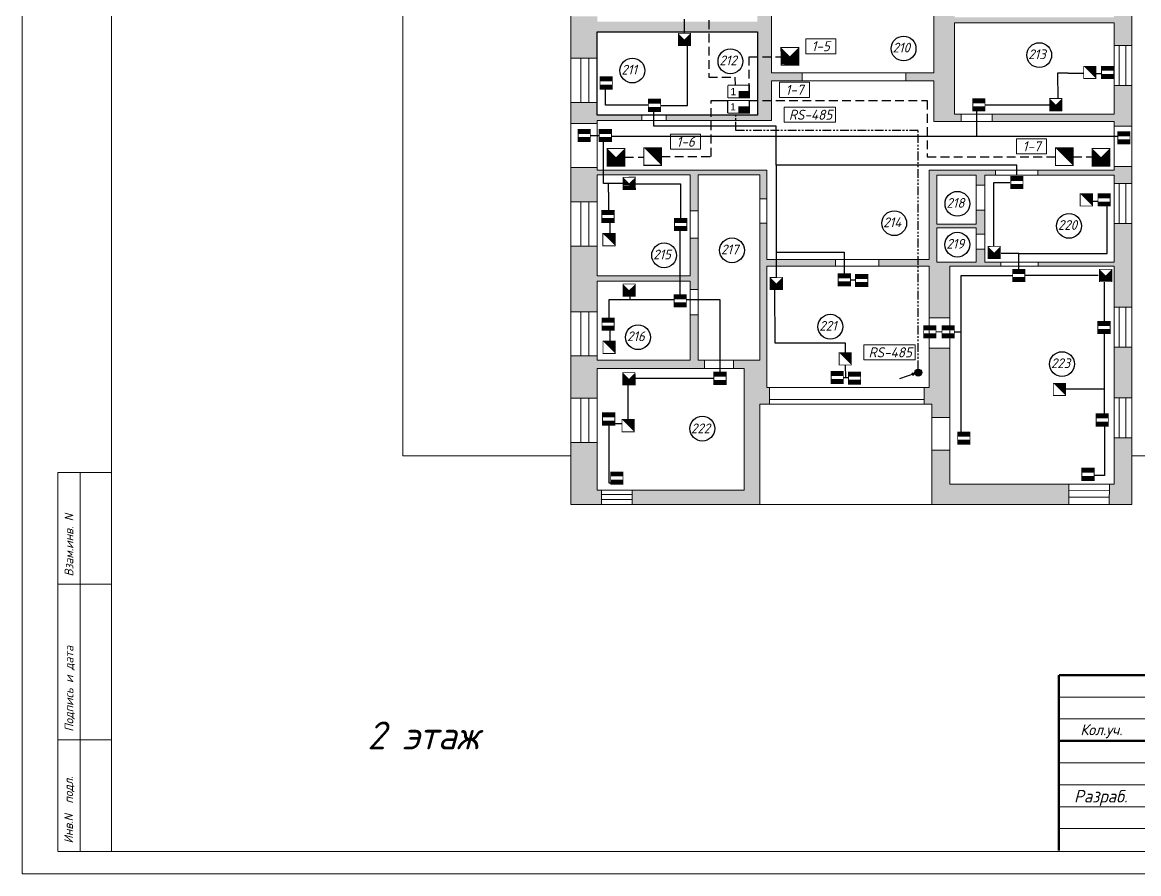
# Model space of a CAD drawing. Header units: inches. Extents: x 846 to 2125, y 393 to 1751.
# Drawn here: x 846.3 to 926.5, y 1159.3 to 1220.5 of the extents above; entities that cross this region are included whole.
import ezdxf

# ---------------------------------------------------------------- set-up
doc = ezdxf.new("R2010")
doc.units = ezdxf.units.IN
doc.header["$MEASUREMENT"] = 0
for name, pattern in [('Caddy_Solid', [0]), ('HIDDEN2', [4.7625, 3.175, -1.5875]), ('PHANTOM2', [1.25, 0.625, -0.125, 0.125, -0.125, 0.125, -0.125])]:
    doc.linetypes.add(name, pattern=pattern)
doc.layers.get('0').transparency = 0.7
for name, color, linetype in [('BLK_12_THHN', 9, 'Continuous'), ('DESC', 7, 'Continuous'), ('LINK', 9, 'Continuous')]:
    doc.layers.add(name, color=color, linetype=linetype)
doc.styles.get("Standard").update_dxf_attribs({"font": 'GOST_Common Italic_0.ttf'})

# ---------------------------------------------------------------- blocks, each defined once
blk = doc.blocks.new('Объем')
at = {"const_width": 0.2}
blk.add_lwpolyline([(0, 0), (0, 3), (3, 3), (3, 0)], close=True, dxfattribs=at)
for points in [[(0.21, 2.94), (0.21, 0.09)], [(0.41, 2.94), (0.41, 0.09)], [(0.61, 2.94), (0.61, 0.09)], [(0.8, 2.94), (0.8, 0.09)], [(1.01, 2.94), (1.01, 0.09)], [(1.21, 2.94), (1.21, 0.09)], [(1.39, 1.52), (2.81, 2.97)], [(1.39, 2.94), (1.39, 0.09)], [(1.56, 2.93), (1.56, 1.76)], [(1.76, 2.94), (1.76, 1.94)], [(1.94, 2.95), (1.94, 2.15)], [(2.13, 2.93), (2.13, 2.33)], [(2.3, 2.93), (2.3, 2.52)], [(2.49, 2.94), (2.49, 2.7)], [(1.39, 1.48), (2.82, 0.03)], [(1.56, 0.09), (1.56, 1.25)], [(1.74, 0.06), (1.74, 1.05)], [(1.94, 0.06), (1.94, 0.87)], [(2.13, 0.05), (2.13, 0.66)], [(2.31, 0.06), (2.31, 0.48)], [(2.49, 0.07), (2.49, 0.29)]]:
    blk.add_lwpolyline(points, dxfattribs=at)
blk = doc.blocks.new('Звуковой')
blk.add_lwpolyline([(0.1, 2.9, 0, 4, 0), (1.5, 1.51, 4, 4, 0)], format="xyseb")
at = {"const_width": 0.2}
blk.add_lwpolyline([(0, 0), (0, 3), (3, 3), (3, 0)], close=True, dxfattribs=at)

msp = doc.modelspace()

# ---------------------------------------------------------------- hatches: boundary and pattern name
at = {"layer": 'BLK_12_THHN'}
h = msp.add_hatch(color=0, dxfattribs=at)
h.dxf.hatch_style = 1
h.paths.add_polyline_path([(910.914, 1195.327, 1), (910.416, 1195.327, 1)])
h = msp.add_hatch(color=0, dxfattribs=at)
h.dxf.hatch_style = 1
h.paths.add_polyline_path([(910.426, 1195.257), (910.254, 1195.198), (910.281, 1195.113)])
h.paths.add_polyline_path([(910.229, 1195.275), (910.254, 1195.198), (910.426, 1195.257)])
at = {"layer": 'DESC', "lineweight": 15}
h = msp.add_hatch(color=0, dxfattribs=at)
h.dxf.hatch_style = 1
h.paths.add_polyline_path([(923.836, 1216.782), (923.836, 1216.454), (924.718, 1216.454), (924.718, 1216.782)])
h.paths.add_polyline_path([(924.718, 1217.009), (924.718, 1217.336), (923.836, 1217.336), (923.836, 1217.009)])
h = msp.add_hatch(color=0, dxfattribs=at)
h.dxf.hatch_style = 1
h.paths.add_polyline_path([(887.794, 1216.019), (887.794, 1215.692), (888.676, 1215.692), (888.676, 1216.019)])
h.paths.add_polyline_path([(888.676, 1216.247), (888.676, 1216.574), (887.794, 1216.574), (887.794, 1216.247)])
h = msp.add_hatch(color=0, dxfattribs=at)
h.dxf.hatch_style = 1
h.paths.add_polyline_path([(891.268, 1214.42), (891.268, 1214.092), (892.15, 1214.092), (892.15, 1214.42)])
h.paths.add_polyline_path([(892.15, 1214.647), (892.15, 1214.974), (891.268, 1214.974), (891.268, 1214.647)])
at = {"layer": 'DESC'}
for points in [[(897.757, 1215.518), (897.757, 1215.063), (898.538, 1215.063), (898.538, 1215.518)], [(897.743, 1214.423), (897.743, 1213.968), (898.524, 1213.968), (898.524, 1214.423)]]:
    msp.add_hatch(color=0, dxfattribs=at).paths.add_polyline_path(points)
at = {"layer": 'DESC', "lineweight": 15}
h = msp.add_hatch(color=0, dxfattribs=at)
h.dxf.hatch_style = 1
h.paths.add_polyline_path([(914.582, 1214.454), (914.582, 1214.127), (915.464, 1214.127), (915.464, 1214.454)])
h.paths.add_polyline_path([(915.464, 1214.682), (915.464, 1215.009), (914.582, 1215.009), (914.582, 1214.682)])
h = msp.add_hatch(color=0, dxfattribs=at)
h.dxf.hatch_style = 1
h.paths.add_polyline_path([(886.214, 1212.244), (886.214, 1211.916), (887.096, 1211.916), (887.096, 1212.244)])
h.paths.add_polyline_path([(887.096, 1212.471), (887.096, 1212.798), (886.214, 1212.798), (886.214, 1212.471)])
h = msp.add_hatch(color=0, dxfattribs=at)
h.dxf.hatch_style = 1
h.paths.add_polyline_path([(887.729, 1212.244), (887.729, 1211.916), (888.611, 1211.916), (888.611, 1212.244)])
h.paths.add_polyline_path([(888.611, 1212.471), (888.611, 1212.798), (887.729, 1212.798), (887.729, 1212.471)])
h = msp.add_hatch(color=0, dxfattribs=at)
h.dxf.hatch_style = 1
h.paths.add_polyline_path([(925.006, 1212.086), (925.006, 1211.758), (925.888, 1211.758), (925.888, 1212.086)])
h.paths.add_polyline_path([(925.888, 1212.313), (925.888, 1212.64), (925.006, 1212.64), (925.006, 1212.313)])
h = msp.add_hatch(color=0, dxfattribs=at)
h.dxf.hatch_style = 1
h.paths.add_polyline_path([(917.312, 1208.877), (917.312, 1208.55), (918.194, 1208.55), (918.194, 1208.877)])
h.paths.add_polyline_path([(918.194, 1209.105), (918.194, 1209.432), (917.312, 1209.432), (917.312, 1209.105)])
h = msp.add_hatch(color=0, dxfattribs=at)
h.dxf.hatch_style = 1
h.paths.add_polyline_path([(923.578, 1207.619), (923.578, 1207.292), (924.46, 1207.292), (924.46, 1207.619)])
h.paths.add_polyline_path([(924.46, 1207.846), (924.46, 1208.173), (923.578, 1208.173), (923.578, 1207.846)])
h = msp.add_hatch(color=0, dxfattribs=at)
h.dxf.hatch_style = 1
h.paths.add_polyline_path([(887.922, 1206.427), (887.922, 1206.1), (888.804, 1206.1), (888.804, 1206.427)])
h.paths.add_polyline_path([(888.804, 1206.655), (888.804, 1206.982), (887.922, 1206.982), (887.922, 1206.655)])
h = msp.add_hatch(color=0, dxfattribs=at)
h.dxf.hatch_style = 1
h.paths.add_polyline_path([(893.143, 1205.859), (893.143, 1205.531), (894.025, 1205.531), (894.025, 1205.859)])
h.paths.add_polyline_path([(894.025, 1206.086), (894.025, 1206.413), (893.143, 1206.413), (893.143, 1206.086)])
h = msp.add_hatch(color=0, dxfattribs=at)
h.dxf.hatch_style = 1
h.paths.add_polyline_path([(904.912, 1201.876), (904.912, 1201.548), (905.794, 1201.548), (905.794, 1201.876)])
h.paths.add_polyline_path([(905.794, 1202.103), (905.794, 1202.43), (904.912, 1202.43), (904.912, 1202.103)])
h = msp.add_hatch(color=0, dxfattribs=at)
h.dxf.hatch_style = 1
h.paths.add_polyline_path([(906.158, 1201.831), (906.158, 1201.504), (907.04, 1201.504), (907.04, 1201.831)])
h.paths.add_polyline_path([(907.04, 1202.059), (907.04, 1202.386), (906.158, 1202.386), (906.158, 1202.059)])
h = msp.add_hatch(color=0, dxfattribs=at)
h.dxf.hatch_style = 1
h.paths.add_polyline_path([(917.444, 1202.188), (917.444, 1201.86), (918.326, 1201.86), (918.326, 1202.188)])
h.paths.add_polyline_path([(918.326, 1202.415), (918.326, 1202.742), (917.444, 1202.742), (917.444, 1202.415)])
h = msp.add_hatch(color=0, dxfattribs=at)
h.dxf.hatch_style = 1
h.paths.add_polyline_path([(893.114, 1200.375), (893.114, 1200.047), (893.996, 1200.047), (893.996, 1200.375)])
h.paths.add_polyline_path([(893.996, 1200.602), (893.996, 1200.929), (893.114, 1200.929), (893.114, 1200.602)])
h = msp.add_hatch(color=0, dxfattribs=at)
h.dxf.hatch_style = 1
h.paths.add_polyline_path([(887.929, 1198.69), (887.929, 1198.363), (888.811, 1198.363), (888.811, 1198.69)])
h.paths.add_polyline_path([(888.811, 1198.918), (888.811, 1199.245), (887.929, 1199.245), (887.929, 1198.918)])
h = msp.add_hatch(color=0, dxfattribs=at)
h.dxf.hatch_style = 1
h.paths.add_polyline_path([(923.574, 1198.454), (923.574, 1198.126), (924.456, 1198.126), (924.456, 1198.454)])
h.paths.add_polyline_path([(924.456, 1198.681), (924.456, 1199.008), (923.574, 1199.008), (923.574, 1198.681)])
h = msp.add_hatch(color=0, dxfattribs=at)
h.dxf.hatch_style = 1
h.paths.add_polyline_path([(911.056, 1198.141), (911.056, 1197.814), (911.938, 1197.814), (911.938, 1198.141)])
h.paths.add_polyline_path([(911.938, 1198.369), (911.938, 1198.696), (911.056, 1198.696), (911.056, 1198.369)])
h = msp.add_hatch(color=0, dxfattribs=at)
h.dxf.hatch_style = 1
h.paths.add_polyline_path([(912.372, 1198.141), (912.372, 1197.814), (913.254, 1197.814), (913.254, 1198.141)])
h.paths.add_polyline_path([(913.254, 1198.369), (913.254, 1198.696), (912.372, 1198.696), (912.372, 1198.369)])
h = msp.add_hatch(color=0, dxfattribs=at)
h.dxf.hatch_style = 1
h.paths.add_polyline_path([(895.973, 1194.804), (895.973, 1194.476), (896.855, 1194.476), (896.855, 1194.804)])
h.paths.add_polyline_path([(896.855, 1195.031), (896.855, 1195.358), (895.973, 1195.358), (895.973, 1195.031)])
h = msp.add_hatch(color=0, dxfattribs=at)
h.dxf.hatch_style = 1
h.paths.add_polyline_path([(904.4, 1194.859), (904.4, 1194.531), (905.282, 1194.531), (905.282, 1194.859)])
h.paths.add_polyline_path([(905.282, 1195.086), (905.282, 1195.413), (904.4, 1195.413), (904.4, 1195.086)])
h = msp.add_hatch(color=0, dxfattribs=at)
h.dxf.hatch_style = 1
h.paths.add_polyline_path([(905.646, 1194.814), (905.646, 1194.487), (906.528, 1194.487), (906.528, 1194.814)])
h.paths.add_polyline_path([(906.528, 1195.042), (906.528, 1195.369), (905.646, 1195.369), (905.646, 1195.042)])
h = msp.add_hatch(color=0, dxfattribs=at)
h.dxf.hatch_style = 1
h.paths.add_polyline_path([(887.969, 1191.882), (887.969, 1191.555), (888.851, 1191.555), (888.851, 1191.882)])
h.paths.add_polyline_path([(888.851, 1192.11), (888.851, 1192.437), (887.969, 1192.437), (887.969, 1192.11)])
h = msp.add_hatch(color=0, dxfattribs=at)
h.dxf.hatch_style = 1
h.paths.add_polyline_path([(923.448, 1191.807), (923.448, 1191.479), (924.33, 1191.479), (924.33, 1191.807)])
h.paths.add_polyline_path([(924.33, 1192.034), (924.33, 1192.361), (923.448, 1192.361), (923.448, 1192.034)])
h = msp.add_hatch(color=0, dxfattribs=at)
h.dxf.hatch_style = 1
h.paths.add_polyline_path([(913.497, 1190.503), (913.497, 1190.176), (914.379, 1190.176), (914.379, 1190.503)])
h.paths.add_polyline_path([(914.379, 1190.731), (914.379, 1191.058), (913.497, 1191.058), (913.497, 1190.731)])
h = msp.add_hatch(color=0, dxfattribs=at)
h.dxf.hatch_style = 1
h.paths.add_polyline_path([(922.42, 1187.907), (922.42, 1187.579), (923.302, 1187.579), (923.302, 1187.907)])
h.paths.add_polyline_path([(923.302, 1188.134), (923.302, 1188.461), (922.42, 1188.461), (922.42, 1188.134)])
h = msp.add_hatch(color=0, dxfattribs=at)
h.dxf.hatch_style = 1
h.paths.add_polyline_path([(888.56, 1187.635), (888.56, 1187.308), (889.442, 1187.308), (889.442, 1187.635)])
h.paths.add_polyline_path([(889.442, 1187.863), (889.442, 1188.19), (888.56, 1188.19), (888.56, 1187.863)])
at = {"layer": 'LINK'}
h = msp.add_hatch(color=0, dxfattribs=at)
h.dxf.hatch_style = 1
h.paths.add_polyline_path([(899.1, 1225.839), (895.152, 1225.839), (895.152, 1229.401), (894.588, 1229.401), (894.588, 1225.839), (892.389, 1225.839), (892.389, 1225.397), (899.1, 1225.397), (899.1, 1220.53), (895.601, 1220.53), (895.601, 1219.816), (899.1, 1219.816), (899.1, 1218.007), (900.127, 1218.01), (900.127, 1229.881), (899.1, 1229.881)])
h.paths.add_polyline_path([(885.687, 1224.087), (887.595, 1224.087), (887.595, 1225.397), (890.821, 1225.397), (890.821, 1225.839), (887.595, 1225.839), (887.595, 1227.131), (885.687, 1227.131)])
h.paths.add_polyline_path([(887.595, 1219.816), (893.854, 1219.816), (893.854, 1220.53), (887.595, 1220.53), (887.595, 1220.913), (885.687, 1220.913), (885.687, 1217.907), (887.595, 1217.907)])
h.paths.add_polyline_path([(887.595, 1213.227), (887.595, 1213.44), (890.794, 1213.44), (890.794, 1213.82), (887.595, 1213.82), (887.595, 1214.732), (885.687, 1214.732), (885.687, 1213.227)])
h.paths.add_polyline_path([(893.854, 1220.53), (893.854, 1219.816), (895.601, 1219.816), (895.601, 1220.53)], flags=17)
h.paths.add_polyline_path([(895.776, 1213.44), (895.776, 1213.82), (892.538, 1213.82), (892.538, 1213.44)])
h.paths.add_polyline_path([(895.776, 1213.82), (895.776, 1213.44), (897.556, 1213.44), (897.556, 1213.82)])
h.paths.add_polyline_path([(900.127, 1213.44), (900.127, 1214.868), (899.1, 1214.868), (899.1, 1213.82), (897.556, 1213.82), (897.556, 1213.44)])
h.paths.add_polyline_path([(899.1, 1214.868), (900.127, 1214.868), (900.127, 1216.29), (902.314, 1216.29), (902.314, 1216.856), (900.127, 1216.856), (900.127, 1218.01), (899.1, 1218.007)])
h.paths.add_polyline_path([(911.788, 1216.856), (909.78, 1216.856), (909.78, 1216.29), (911.788, 1216.29), (911.788, 1213.374), (913.742, 1213.374), (913.742, 1213.895), (913.269, 1213.895), (913.269, 1220.457), (924.736, 1220.457), (924.736, 1218.83), (926.017, 1218.83), (926.017, 1222.418), (924.736, 1222.418), (924.736, 1220.859), (913.269, 1220.859), (913.269, 1223.306), (917.764, 1223.306), (917.764, 1224.443), (917.353, 1224.443), (917.353, 1223.832), (913.269, 1223.832), (913.269, 1224.735), (911.788, 1224.735)])
h.paths.add_polyline_path([(924.736, 1226.64), (918.443, 1226.64), (918.443, 1226.108), (924.736, 1226.108), (924.736, 1225.301), (926.017, 1225.301), (926.017, 1228.206), (924.736, 1228.206)])
h.paths.add_polyline_path([(918.443, 1226.108), (918.443, 1226.64), (917.764, 1226.64), (917.764, 1228.424), (917.353, 1228.424), (917.353, 1225.794), (917.764, 1225.794), (917.764, 1226.108)])
h.paths.add_polyline_path([(885.687, 1207.591), (887.595, 1207.591), (887.595, 1209.528), (888.043, 1209.528), (888.043, 1209.862), (887.595, 1209.862), (887.595, 1210.052), (885.687, 1210.052)])
h.paths.add_polyline_path([(888.043, 1209.862), (888.043, 1209.528), (894.271, 1209.528), (894.271, 1206.948), (894.84, 1206.948), (894.84, 1209.528), (899.287, 1209.528), (899.287, 1207.8), (899.784, 1207.8), (899.784, 1209.862)])
h.paths.add_polyline_path([(899.784, 1202.975), (900.456, 1202.975), (900.456, 1203.453), (899.784, 1203.453), (899.784, 1206.074), (899.287, 1206.074), (899.287, 1196.232), (897.388, 1196.232), (897.388, 1195.616), (898.149, 1195.616), (898.149, 1186.87), (890.101, 1186.87), (890.101, 1185.844), (899.287, 1185.844), (899.287, 1193.056), (899.963, 1193.056), (899.963, 1194.265), (899.784, 1194.265)])
h = msp.add_hatch(color=0, dxfattribs=at)
h.dxf.hatch_style = 1
h.paths.add_polyline_path([(926.017, 1215.948), (924.736, 1215.948), (924.736, 1213.895), (915.971, 1213.895), (915.971, 1213.374), (924.736, 1213.374), (924.736, 1213.021), (926.017, 1213.021)])
h.paths.add_polyline_path([(924.736, 1210.138), (924.736, 1209.862), (919.264, 1209.862), (919.264, 1209.521), (924.736, 1209.521), (924.736, 1208.922), (926.017, 1208.922), (926.017, 1210.138)])
h.paths.add_polyline_path([(911.451, 1209.862), (911.451, 1203.453), (910.665, 1203.453), (910.665, 1202.975), (911.451, 1202.975), (911.451, 1199.261), (912.932, 1199.261), (912.932, 1202.975), (916.591, 1202.975), (916.591, 1203.264), (915.442, 1203.264), (915.442, 1204.206), (914.837, 1204.206), (914.837, 1203.264), (911.991, 1203.264), (911.991, 1205.717), (914.837, 1205.717), (914.837, 1205.278), (915.442, 1205.278), (915.442, 1206.988), (914.837, 1206.988), (914.837, 1206.002), (911.991, 1206.002), (911.991, 1209.521), (914.837, 1209.521), (914.837, 1208.79), (915.442, 1208.79), (915.442, 1209.521), (916.226, 1209.521), (916.226, 1209.862)])
h.paths.add_polyline_path([(926.017, 1206.039), (924.736, 1206.039), (924.736, 1203.264), (919.287, 1203.264), (919.287, 1202.975), (924.736, 1202.975), (924.736, 1200.031), (926.017, 1200.031)])
h.paths.add_polyline_path([(926.017, 1197.149), (924.736, 1197.149), (924.736, 1193.512), (926.017, 1193.512)])
h.paths.add_polyline_path([(924.736, 1187.315), (924.414, 1187.315), (924.378, 1185.844), (926.017, 1185.844), (926.017, 1189.353), (926.017, 1190.629), (924.736, 1190.629)])
h.paths.add_polyline_path([(912.932, 1187.315), (912.932, 1189.751), (911.631, 1189.751), (911.631, 1185.844), (921.481, 1185.844), (921.481, 1187.315)])
h.paths.add_polyline_path([(912.932, 1197.085), (911.451, 1197.085), (911.451, 1194.265), (911.097, 1194.265), (911.097, 1193.056), (911.631, 1193.056), (911.631, 1192.09), (912.932, 1192.09)])
h.paths.add_polyline_path([(885.687, 1185.844), (887.906, 1185.844), (887.906, 1186.87), (887.595, 1186.87), (887.595, 1190.309), (885.687, 1190.309), (885.687, 1189.353)])
h.paths.add_polyline_path([(885.687, 1193.483), (887.595, 1193.483), (887.595, 1195.616), (895.311, 1195.616), (895.311, 1196.232), (894.84, 1196.232), (894.84, 1199.47), (894.271, 1199.47), (894.271, 1196.232), (887.595, 1196.232), (887.595, 1196.522), (885.687, 1196.522)])
h.paths.add_polyline_path([(887.595, 1201.885), (893.555, 1201.885), (893.555, 1202.276), (887.595, 1202.276), (887.595, 1204.416), (885.687, 1204.416), (885.687, 1199.697), (887.595, 1199.697)])
h.paths.add_polyline_path([(894.271, 1202.276), (893.555, 1202.276), (893.555, 1201.885), (894.271, 1201.885), (894.271, 1201.288), (894.84, 1201.288), (894.84, 1204.992), (894.271, 1204.992)])
h.paths.add_polyline_path([(904.713, 1202.975), (904.713, 1203.453), (900.456, 1203.453), (900.456, 1202.975)])
h.paths.add_polyline_path([(910.665, 1202.975), (910.665, 1203.453), (907.819, 1203.453), (907.819, 1202.975)])

# ---------------------------------------------------------------- linework, layer by layer
at = {"layer": 'BLK_12_THHN', "color": 0, "lineweight": 15}
for p, q in [((873.625, 1189.353), (873.625, 1242.612)), ((885.687, 1189.353), (885.687, 1242.612)), ((926.017, 1189.353), (926.017, 1242.612)), ((913.269, 1220.457), (924.736, 1220.457)), ((913.269, 1213.895), (913.269, 1220.457)), ((924.736, 1220.457), (924.736, 1213.895)), ((924.736, 1218.83), (926.017, 1218.83)), ((925.109, 1218.83), (925.109, 1215.948)), ((925.589, 1218.83), (925.589, 1215.948)), ((885.687, 1217.907), (887.595, 1217.907)), ((886.409, 1217.907), (886.409, 1214.732)), ((886.98, 1217.907), (886.98, 1214.732)), ((902.314, 1216.856), (902.314, 1216.29)), ((909.78, 1216.856), (909.78, 1216.29)), ((911.788, 1216.29), (900.127, 1216.29)), ((900.127, 1216.29), (900.127, 1213.44)), ((911.788, 1213.374), (911.788, 1216.29)), ((924.736, 1215.948), (926.017, 1215.948)), ((885.687, 1214.732), (887.595, 1214.732)), ((885.687, 1213.227), (887.595, 1213.227)), ((887.595, 1213.44), (887.595, 1209.862)), ((900.127, 1213.44), (887.595, 1213.44)), ((890.794, 1213.82), (890.794, 1213.44)), ((892.538, 1213.82), (892.538, 1213.44)), ((894.47, 1213.82), (894.964, 1213.82)), ((924.736, 1213.374), (911.788, 1213.374)), ((924.736, 1213.895), (913.269, 1213.895)), ((913.742, 1213.895), (913.742, 1213.374)), ((915.971, 1213.895), (915.971, 1213.374)), ((924.736, 1209.862), (924.736, 1213.374)), ((924.736, 1213.021), (926.017, 1213.021)), ((885.687, 1210.052), (887.595, 1210.052)), ((924.736, 1210.138), (926.017, 1210.138)), ((887.595, 1209.862), (899.784, 1209.862)), ((899.784, 1209.862), (899.784, 1203.453)), ((911.451, 1203.453), (911.451, 1209.862)), ((911.451, 1209.862), (924.736, 1209.862)), ((916.226, 1209.862), (916.226, 1209.521)), ((919.264, 1209.862), (919.264, 1209.521)), ((914.837, 1208.79), (915.442, 1208.79)), ((924.736, 1208.922), (926.017, 1208.922)), ((925.109, 1208.922), (925.109, 1206.039)), ((925.589, 1208.922), (925.589, 1206.039)), ((885.687, 1207.591), (887.595, 1207.591)), ((886.409, 1207.591), (886.409, 1204.416)), ((886.98, 1207.591), (886.98, 1204.416)), ((899.287, 1207.8), (899.784, 1207.8)), ((894.271, 1206.948), (894.84, 1206.948)), ((914.837, 1206.988), (915.442, 1206.988)), ((899.287, 1206.074), (899.784, 1206.074)), ((924.736, 1206.039), (926.017, 1206.039)), ((914.837, 1205.278), (915.442, 1205.278)), ((885.687, 1204.416), (887.595, 1204.416)), ((894.271, 1204.992), (894.84, 1204.992)), ((914.837, 1204.206), (915.442, 1204.206)), ((899.784, 1203.453), (911.451, 1203.453)), ((904.713, 1203.453), (904.713, 1202.975)), ((907.819, 1203.453), (907.819, 1202.975)), ((916.591, 1203.264), (916.591, 1202.975)), ((919.287, 1203.264), (919.287, 1202.975)), ((894.271, 1201.288), (894.84, 1201.288)), ((885.687, 1199.697), (887.595, 1199.697)), ((886.409, 1199.697), (886.409, 1196.522)), ((886.98, 1199.697), (886.98, 1196.522)), ((924.736, 1200.031), (926.017, 1200.031)), ((925.109, 1200.031), (925.109, 1197.149)), ((925.589, 1200.031), (925.589, 1197.149)), ((894.271, 1199.47), (894.84, 1199.47)), ((911.451, 1199.261), (912.932, 1199.261)), ((885.687, 1196.522), (887.595, 1196.522)), ((911.451, 1197.085), (912.932, 1197.085)), ((924.736, 1197.149), (926.017, 1197.149)), ((895.311, 1196.232), (895.311, 1195.616)), ((897.388, 1196.232), (897.388, 1195.616)), ((885.687, 1193.483), (887.595, 1193.483)), ((886.409, 1193.483), (886.409, 1190.309)), ((886.98, 1193.483), (886.98, 1190.309)), ((899.963, 1193.385), (911.097, 1193.385)), ((924.736, 1193.512), (926.017, 1193.512)), ((925.109, 1193.512), (925.109, 1190.629)), ((925.589, 1193.512), (925.589, 1190.629)), ((911.631, 1192.09), (912.932, 1192.09)), ((885.687, 1190.309), (887.595, 1190.309)), ((924.736, 1190.629), (926.017, 1190.629)), ((885.687, 1189.353), (873.625, 1189.353)), ((885.687, 1185.844), (885.687, 1189.353)), ((911.631, 1189.751), (912.932, 1189.751)), ((939.61, 1189.353), (926.017, 1189.353)), ((926.017, 1189.353), (926.017, 1185.844)), ((887.906, 1186.87), (887.906, 1185.844)), ((890.101, 1186.87), (890.101, 1185.844)), ((921.481, 1187.315), (921.481, 1185.844)), ((921.481, 1186.85), (924.402, 1186.836)), ((924.414, 1187.315), (924.378, 1185.844)), ((887.906, 1186.574), (890.101, 1186.574)), ((887.906, 1186.211), (890.101, 1186.211)), ((921.481, 1186.382), (924.391, 1186.382)), ((926.017, 1185.844), (885.687, 1185.844))]:
    msp.add_line(p, q, dxfattribs=at)
at = {"layer": 'BLK_12_THHN', "color": 0, "linetype": 'HIDDEN2', "ltscale": 0.2}
for p, q in [((895.601, 1221.595), (895.601, 1216.546)), ((898.508, 1218.005), (900.805, 1218.012)), ((898.508, 1215.498), (898.508, 1218.005)), ((895.601, 1216.546), (897.482, 1216.546)), ((897.482, 1216.546), (897.502, 1215.973)), ((895.776, 1210.845), (895.776, 1214.868)), ((898.524, 1214.868), (911.311, 1214.868)), ((911.311, 1214.868), (911.311, 1210.833)), ((889.573, 1210.803), (890.944, 1210.803)), ((892.204, 1210.845), (895.776, 1210.845)), ((911.311, 1210.833), (920.527, 1210.833)), ((921.787, 1210.834), (923.203, 1210.826))]:
    msp.add_line(p, q, dxfattribs=at)
at = {"layer": 'BLK_12_THHN', "color": 0}
for p, q in [((895.776, 1214.868), (896.963, 1214.879)), ((910.426, 1195.257), (909.313, 1194.877)), ((910.426, 1195.257), (910.229, 1195.275)), ((910.281, 1195.113), (910.229, 1195.275)), ((910.426, 1195.257), (910.281, 1195.113))]:
    msp.add_line(p, q, dxfattribs=at)
at = {"layer": 'BLK_12_THHN', "color": 0, "linetype": 'PHANTOM2'}
for p, q in [((897.556, 1212.725), (897.556, 1213.973)), ((910.665, 1212.725), (897.556, 1212.725)), ((910.665, 1195.576), (910.665, 1212.725))]:
    msp.add_line(p, q, dxfattribs=at)
at = {"layer": 'BLK_12_THHN', "color": 0, "lineweight": 15}
for points in [[(900.127, 1231.983), (911.788, 1231.983), (911.788, 1216.856), (900.127, 1216.856)], [(887.595, 1209.528), (894.271, 1209.528), (894.271, 1202.276), (887.595, 1202.276)], [(894.84, 1209.528), (899.287, 1209.528), (899.287, 1196.232), (894.84, 1196.232)], [(914.837, 1209.521), (911.991, 1209.521), (911.991, 1206.002), (914.837, 1206.002)], [(915.442, 1209.521), (924.736, 1209.521), (924.736, 1203.264), (915.442, 1203.264)], [(914.837, 1205.717), (911.991, 1205.717), (911.991, 1203.264), (914.837, 1203.264)], [(899.784, 1202.975), (911.451, 1202.975), (911.451, 1194.265), (899.784, 1194.265)], [(912.932, 1202.975), (924.736, 1202.975), (924.736, 1187.315), (912.932, 1187.315)], [(887.595, 1201.885), (894.271, 1201.885), (894.271, 1196.232), (887.595, 1196.232)], [(887.595, 1195.616), (898.149, 1195.616), (898.149, 1186.87), (887.595, 1186.87)], [(899.963, 1194.265), (911.097, 1194.265), (911.097, 1193.056), (899.963, 1193.056)], [(899.287, 1193.056), (911.631, 1193.056), (911.631, 1185.844), (899.287, 1185.844)]]:
    msp.add_lwpolyline(points, close=True, dxfattribs=at)
at = {"layer": 'BLK_12_THHN', "color": 0}
msp.add_circle((910.665, 1195.327), 0.249, dxfattribs=at)
at = {"layer": 'DESC', "color": 0, "linetype": 'Caddy_Solid', "lineweight": 15}
for p, q in [((852.668, 1252.746), (852.668, 1160.925)), ((848.828, 1160.945), (848.828, 1188.145)), ((848.828, 1188.145), (852.668, 1188.145)), ((850.428, 1188.145), (850.428, 1160.945)), ((848.828, 1180.125), (852.668, 1180.125)), ((848.828, 1168.945), (852.668, 1168.945)), ((979.068, 1160.925), (848.828, 1160.925))]:
    msp.add_line(p, q, dxfattribs=at)
at = {"layer": 'DESC', "color": 0, "lineweight": 15}
for p, q in [((920.774, 1172.014), (941.249, 1172.014)), ((920.774, 1170.439), (941.249, 1170.439)), ((920.774, 1167.289), (941.249, 1167.289)), ((920.774, 1165.714), (941.249, 1165.714)), ((920.774, 1164.139), (941.249, 1164.139)), ((920.774, 1162.564), (941.249, 1162.564))]:
    msp.add_line(p, q, dxfattribs=at)
msp.add_lwpolyline([(846.268, 1159.325), (980.668, 1159.325), (980.668, 1254.365), (846.268, 1254.365)], close=True, dxfattribs=at)
for points in [[(902.573, 1219.319), (904.733, 1219.319), (904.733, 1218.239), (902.573, 1218.239), (902.573, 1219.319)], [(900.686, 1216.183), (902.846, 1216.183), (902.846, 1215.103), (900.686, 1215.103), (900.686, 1216.183)], [(898.538, 1215.518), (897.757, 1215.518)], [(898.524, 1214.423), (897.743, 1214.423)], [(901.027, 1214.393), (904.718, 1214.393), (904.718, 1213.313), (901.027, 1213.313), (901.027, 1214.393)], [(892.863, 1212.46), (895.023, 1212.46), (895.023, 1211.38), (892.863, 1211.38), (892.863, 1212.46)], [(917.731, 1212.127), (919.891, 1212.127), (919.891, 1211.047), (917.731, 1211.047), (917.731, 1212.127)], [(906.753, 1197.322), (910.445, 1197.322), (910.445, 1196.242), (906.753, 1196.242), (906.753, 1197.322)]]:
    msp.add_lwpolyline(points, dxfattribs=at)
for points, const_width in [([(923.836, 1217.336), (924.718, 1217.336), (924.718, 1216.454), (923.836, 1216.454), (923.836, 1217.336)], 0.0588), ([(887.794, 1216.574), (888.676, 1216.574), (888.676, 1215.692), (887.794, 1215.692), (887.794, 1216.574)], 0.0588), ([(896.977, 1215.973), (896.977, 1215.063)], 0.078), ([(896.977, 1215.973), (898.538, 1215.973), (898.538, 1215.063), (896.977, 1215.063)], 0.078), ([(891.268, 1214.974), (892.15, 1214.974), (892.15, 1214.092), (891.268, 1214.092), (891.268, 1214.974)], 0.0588), ([(896.963, 1214.879), (896.963, 1213.968)], 0.078), ([(896.963, 1214.879), (898.524, 1214.879), (898.524, 1213.968), (896.963, 1213.968)], 0.078), ([(914.582, 1215.009), (915.464, 1215.009), (915.464, 1214.127), (914.582, 1214.127), (914.582, 1215.009)], 0.0588), ([(886.214, 1212.798), (887.096, 1212.798), (887.096, 1211.916), (886.214, 1211.916), (886.214, 1212.798)], 0.0588), ([(887.729, 1212.798), (888.611, 1212.798), (888.611, 1211.916), (887.729, 1211.916), (887.729, 1212.798)], 0.0588), ([(925.006, 1212.64), (925.888, 1212.64), (925.888, 1211.758), (925.006, 1211.758), (925.006, 1212.64)], 0.0588), ([(917.312, 1209.432), (918.194, 1209.432), (918.194, 1208.55), (917.312, 1208.55), (917.312, 1209.432)], 0.0588), ([(923.578, 1208.173), (924.46, 1208.173), (924.46, 1207.292), (923.578, 1207.292), (923.578, 1208.173)], 0.0588), ([(887.922, 1206.982), (888.804, 1206.982), (888.804, 1206.1), (887.922, 1206.1), (887.922, 1206.982)], 0.0588), ([(893.143, 1206.413), (894.025, 1206.413), (894.025, 1205.531), (893.143, 1205.531), (893.143, 1206.413)], 0.0588), ([(917.444, 1202.742), (918.326, 1202.742), (918.326, 1201.86), (917.444, 1201.86), (917.444, 1202.742)], 0.0588), ([(904.912, 1202.43), (905.794, 1202.43), (905.794, 1201.548), (904.912, 1201.548), (904.912, 1202.43)], 0.0588), ([(906.158, 1202.386), (907.04, 1202.386), (907.04, 1201.504), (906.158, 1201.504), (906.158, 1202.386)], 0.0588), ([(893.114, 1200.929), (893.996, 1200.929), (893.996, 1200.047), (893.114, 1200.047), (893.114, 1200.929)], 0.0588), ([(887.929, 1199.245), (888.811, 1199.245), (888.811, 1198.363), (887.929, 1198.363), (887.929, 1199.245)], 0.0588), ([(923.574, 1199.008), (924.456, 1199.008), (924.456, 1198.126), (923.574, 1198.126), (923.574, 1199.008)], 0.0588), ([(911.056, 1198.696), (911.938, 1198.696), (911.938, 1197.814), (911.056, 1197.814), (911.056, 1198.696)], 0.0588), ([(912.372, 1198.696), (913.254, 1198.696), (913.254, 1197.814), (912.372, 1197.814), (912.372, 1198.696)], 0.0588), ([(895.973, 1195.358), (896.855, 1195.358), (896.855, 1194.476), (895.973, 1194.476), (895.973, 1195.358)], 0.0588), ([(904.4, 1195.413), (905.282, 1195.413), (905.282, 1194.531), (904.4, 1194.531), (904.4, 1195.413)], 0.0588), ([(905.646, 1195.369), (906.528, 1195.369), (906.528, 1194.487), (905.646, 1194.487), (905.646, 1195.369)], 0.0588), ([(887.969, 1192.437), (888.851, 1192.437), (888.851, 1191.555), (887.969, 1191.555), (887.969, 1192.437)], 0.0588), ([(923.448, 1192.361), (924.33, 1192.361), (924.33, 1191.479), (923.448, 1191.479), (923.448, 1192.361)], 0.0588), ([(913.497, 1191.058), (914.379, 1191.058), (914.379, 1190.176), (913.497, 1190.176), (913.497, 1191.058)], 0.0588), ([(922.42, 1188.461), (923.302, 1188.461), (923.302, 1187.579), (922.42, 1187.579), (922.42, 1188.461)], 0.0588), ([(888.56, 1188.19), (889.442, 1188.19), (889.442, 1187.308), (888.56, 1187.308), (888.56, 1188.19)], 0.0588), ([(920.774, 1173.589), (979.049, 1173.589)], 0.158), ([(920.774, 1173.589), (920.774, 1160.989)], 0.158), ([(920.774, 1168.864), (979.049, 1168.864)], 0.158)]:
    msp.add_lwpolyline(points, dxfattribs=dict(at, const_width=const_width))
at = {"layer": 'LINK', "color": 0}
for p, q in [((893.854, 1219.698), (893.854, 1220.725)), ((887.595, 1213.82), (887.595, 1219.816)), ((887.595, 1219.816), (899.1, 1219.816)), ((899.1, 1219.816), (899.1, 1213.82)), ((894.071, 1216.683), (894.07, 1218.817)), ((894.085, 1214.51), (894.071, 1216.683)), ((921.43, 1216.837), (920.679, 1216.837)), ((920.679, 1216.837), (920.69, 1215.017)), ((921.43, 1216.837), (922.558, 1216.837)), ((923.356, 1216.808), (923.836, 1216.808)), ((888.172, 1214.533), (888.172, 1215.692)), ((891.268, 1214.533), (888.172, 1214.533)), ((891.666, 1213.029), (891.666, 1214.063)), ((892.15, 1214.51), (894.085, 1214.51)), ((914.885, 1212.319), (914.885, 1214.127)), ((915.464, 1214.568), (920.11, 1214.565)), ((899.1, 1213.82), (887.595, 1213.82)), ((900.456, 1213.029), (891.666, 1213.029)), ((900.456, 1210.233), (900.456, 1213.029)), ((887.096, 1212.357), (887.729, 1212.357)), ((888.043, 1208.921), (888.043, 1211.916)), ((888.611, 1212.319), (889.911, 1212.319)), ((889.911, 1212.319), (925.006, 1212.319)), ((917.744, 1210.233), (900.456, 1210.233)), ((900.456, 1210.233), (900.456, 1202.146)), ((917.744, 1209.521), (917.744, 1210.233)), ((889.452, 1208.921), (888.043, 1208.921)), ((888.406, 1208.284), (888.406, 1208.921)), ((890.316, 1208.892), (893.584, 1208.892)), ((893.584, 1208.892), (893.584, 1206.413)), ((916.084, 1204.393), (916.084, 1208.997)), ((916.084, 1208.997), (917.249, 1208.997)), ((888.406, 1208.284), (888.406, 1206.845)), ((923.099, 1207.646), (923.578, 1207.646)), ((924.252, 1203.891), (924.252, 1207.444)), ((888.494, 1206.215), (888.494, 1205.056)), ((893.555, 1200.929), (893.555, 1205.531)), ((900.456, 1203.991), (905.327, 1203.991)), ((905.327, 1203.991), (905.327, 1202.346)), ((917.885, 1203.891), (916.623, 1203.891)), ((917.885, 1202.742), (917.885, 1203.891)), ((917.885, 1203.891), (924.252, 1203.891)), ((905.794, 1201.989), (906.158, 1201.989)), ((913.746, 1198.237), (913.746, 1202.315)), ((913.746, 1202.315), (917.444, 1202.315)), ((918.326, 1202.33), (923.586, 1202.33)), ((900.368, 1197.431), (900.357, 1201.283)), ((924.025, 1201.865), (924.015, 1199.008)), ((889.947, 1200.547), (888.413, 1200.547)), ((888.413, 1200.547), (888.413, 1199.108)), ((889.947, 1200.547), (889.946, 1200.806)), ((893.114, 1200.547), (889.947, 1200.547)), ((896.414, 1200.554), (893.996, 1200.554)), ((896.414, 1195.358), (896.414, 1200.554)), ((888.501, 1198.478), (888.501, 1197.319)), ((912.372, 1198.242), (911.938, 1198.247)), ((913.746, 1198.237), (913.254, 1198.237)), ((913.746, 1190.833), (913.746, 1198.237)), ((924.015, 1198.126), (924.015, 1192.361)), ((905.422, 1197.431), (900.368, 1197.431)), ((905.422, 1196.761), (905.422, 1197.431)), ((905.464, 1194.972), (905.444, 1195.879)), ((890.311, 1194.928), (895.973, 1194.928)), ((905.282, 1194.972), (905.646, 1194.972)), ((889.814, 1191.957), (889.807, 1194.499)), ((921.26, 1194.161), (924.015, 1194.161)), ((888.412, 1191.655), (888.412, 1187.416)), ((889.373, 1191.655), (888.851, 1191.655)), ((924.039, 1191.479), (924.039, 1187.928)), ((924.039, 1187.928), (923.302, 1187.928)), ((888.412, 1187.416), (888.805, 1187.416))]:
    msp.add_line(p, q, dxfattribs=at)
for centre in [(909.609, 1218.613), (919.358, 1218.135), (897.162, 1217.695), (890.116, 1217.029), (913.479, 1207.454), (908.936, 1206.06), (921.495, 1205.87), (913.473, 1204.521), (892.399, 1203.75), (897.275, 1204.112), (890.52, 1197.872), (904.343, 1198.624), (920.993, 1195.937), (895.146, 1191.304)]:
    msp.add_circle(centre, 0.892, dxfattribs=at)

# ---------------------------------------------------------------- block references
at = {"layer": 'DESC', "color": 0}
for name, p, xscale, yscale, zscale, rotation in [('Объем', (893.416, 1218.815), -0.2939832000000354, 0.2939832000000043, 0.2939832000000001, 270.1709758887366), ('Объем', (900.807, 1217.421), -0.4199760000000506, 0.4199760000000062, 0.4199760000000001, 270.1709758887366), ('Звуковой', (922.558, 1217.336), 0.2939983199999661, 0.2939983199999661, 0.2939983199999661, 270), ('Объем', (920.111, 1214.134), -0.2939832000000354, 0.2939832000000043, 0.2939832000000001, 270.1709758887366), ('Звуковой', (890.944, 1211.475), 0.4199975999999516, 0.4199975999999516, 0.4199975999999516, 270), ('Звуковой', (920.527, 1211.463), 0.4199975999999516, 0.4199975999999516, 0.4199975999999516, 270), ('Объем', (888.315, 1210.17), -0.4199760000000505, 0.4199760000000062, 0.4199760000000001, 270.1709758887366), ('Объем', (923.169, 1210.169), -0.4199760000000504, 0.4199760000000062, 0.4199760000000001, 270.1709758887366), ('Объем', (889.453, 1208.48), -0.2939832000000354, 0.2939832000000043, 0.2939832000000001, 270.1709758887366), ('Звуковой', (922.301, 1208.174), 0.2939983199999661, 0.2939983199999661, 0.2939983199999661, 270), ('Звуковой', (887.993, 1205.319), 0.2939983199999661, 0.2939983199999661, 0.2939983199999661, 270), ('Объем', (915.68, 1203.51), -0.2939832000000354, 0.2939832000000043, 0.2939832000000001, 270.1709758887366), ('Объем', (923.694, 1201.864), -0.2939832000000354, 0.2939832000000043, 0.2939832000000001, 270.1709758887366), ('Объем', (900.021, 1201.282), -0.2939832000000354, 0.2939832000000043, 0.2939832000000001, 270.1709758887366), ('Объем', (889.444, 1200.805), -0.2939832000000354, 0.2939832000000043, 0.2939832000000001, 270.1709758887366), ('Звуковой', (888, 1197.582), 0.2939983199999661, 0.2939983199999661, 0.2939983199999661, 270), ('Звуковой', (904.974, 1196.761), 0.2939983199999661, 0.2939983199999661, 0.2939983199999661, 270), ('Объем', (889.431, 1194.436), -0.2939832000000354, 0.2939832000000043, 0.2939832000000001, 270.1709758887366), ('Звуковой', (920.378, 1194.559), 0.2939983199999661, 0.2939983199999661, 0.2939983199999661, 270), ('Звуковой', (889.373, 1191.957), 0.2939983199999661, 0.2939983199999661, 0.2939983199999661, 270)]:
    msp.add_blockref(name, p, dxfattribs=dict(at, xscale=xscale, yscale=yscale, zscale=zscale, rotation=rotation))

# ---------------------------------------------------------------- texts
at = {"layer": 'DESC', "color": 0, "lineweight": 13}
for s, p in [('Взам.инв. N', (849.935, 1180.678)), ('Подпись и дата', (849.938, 1169.527)), ('Инв.N  подл.', (849.907, 1161.5))]:
    msp.add_text(s, height=0.6288, rotation=90, dxfattribs=at).set_placement(p)
at = {"layer": 'DESC', "color": 0, "lineweight": 15}
msp.add_text('Кол.уч.', height=0.7875, dxfattribs=at).set_placement((922.313, 1169.273))
at = {"layer": 'DESC', "color": 0, "attachment_point": 5}
for s, insert, char_height, width in [('1-5', (903.653, 1218.779), 0.72, 2.16), ('{\\fArial|b0|i0|c204|p34;1}', (897.367, 1215.518), 0.5203, 0.78045), ('1-7', (901.766, 1215.643), 0.72, 2.16), ('{\\fArial|b0|i0|c204|p34;1}', (897.353, 1214.423), 0.5203, 0.78045), ('RS-485', (902.925, 1213.853), 0.72, 2.16), ('1-6', (893.943, 1211.92), 0.72, 2.16), ('1-7', (918.811, 1211.587), 0.72, 2.16), ('RS-485', (908.651, 1196.782), 0.72, 2.16)]:
    msp.add_mtext(s, dxfattribs=dict(at, insert=insert, char_height=char_height, width=width))
at = {"layer": 'DESC', "color": 0, "lineweight": 15, "insert": (866.518, 1170.256), "char_height": 2, "attachment_point": 1}
msp.add_mtext_dynamic_manual_height_columns('\\pi4.55153;2 этаж', width=17.97427, gutter_width=1, heights=[1.738], dxfattribs=at)
at = {"layer": 'DESC', "color": 0, "lineweight": 15, "insert": (923.777, 1164.768), "char_height": 0.9, "width": 7.09242, "attachment_point": 5}
msp.add_mtext('Разраб.', dxfattribs=at)
at = {"layer": 'LINK', "color": 0, "char_height": 0.7, "attachment_point": 1}
for s, insert in [('210', (908.819, 1219.027)), ('212', (896.372, 1218.109)), ('213', (918.568, 1218.549)), ('211', (889.326, 1217.443)), ('218', (912.689, 1207.868)), ('214', (908.146, 1206.474)), ('220', (920.705, 1206.284)), ('217', (896.485, 1204.527)), ('219', (912.683, 1204.935)), ('215', (891.608, 1204.164)), ('221', (903.552, 1199.038)), ('216', (889.73, 1198.286)), ('223', (920.203, 1196.351)), ('222', (894.332, 1191.67))]:
    msp.add_mtext_dynamic_manual_height_columns(s, width=1.06352, gutter_width=1, heights=[0], dxfattribs=dict(at, insert=insert))

doc.saveas('drawing.dxf')
